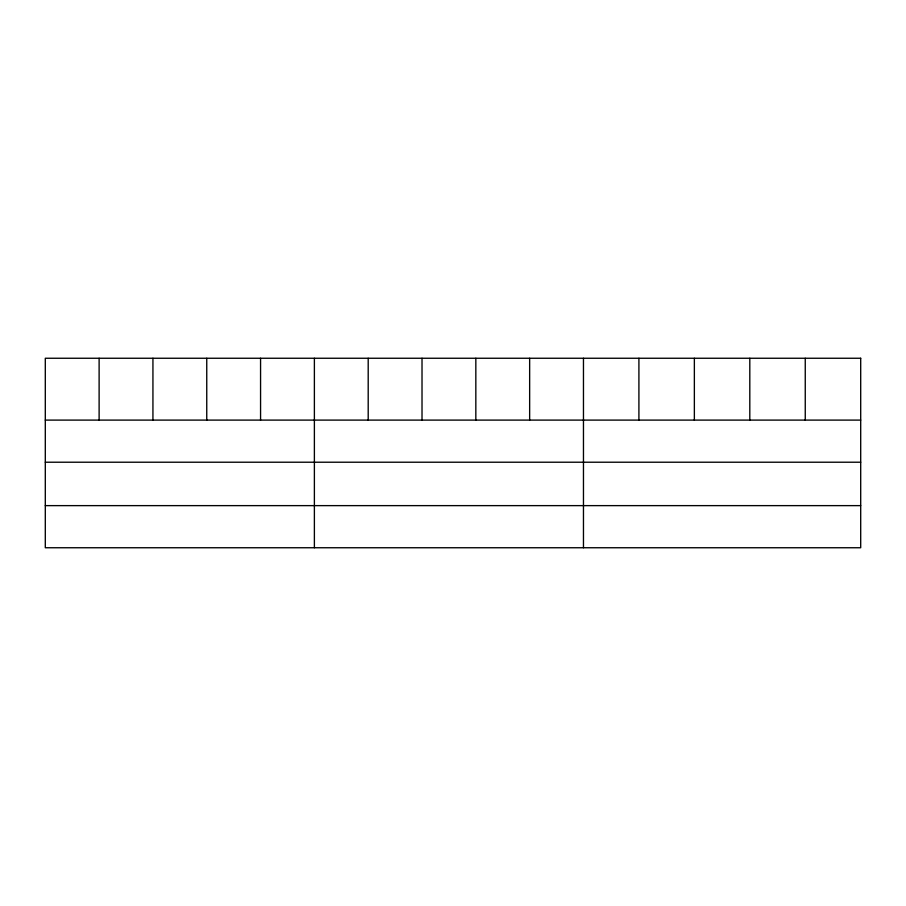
<?xml version="1.0" encoding="UTF-8"?>
<svg xmlns="http://www.w3.org/2000/svg" width="906" height="906" viewBox="0 0 906 906"><rect width="100%" height="100%" fill="white"/><g stroke="black" fill="none" stroke-linecap="round" stroke-linejoin="round"><path stroke-width="1.36" d="M45.3 420.101L860.7 420.101M45.3 462.219L860.7 462.219M45.3 505.627L860.7 505.627M805.253 358.255L805.253 420.101M749.806 358.255L749.806 420.101M694.358 358.255L694.358 420.101M638.911 358.255L638.911 420.101M583.464 358.255L583.464 547.745M529.648 358.255L529.648 420.101M475.831 358.255L475.831 420.101M422.015 358.255L422.015 420.101M368.198 358.255L368.198 420.101M314.382 358.255L314.382 547.745M260.566 358.255L260.566 420.101M206.749 358.255L206.749 420.101M152.933 358.255L152.933 420.101M99.116 358.255L99.116 420.101M860.7 358.255L45.3 358.255L45.3 547.745L860.7 547.745L860.7 358.255"/></g></svg>
